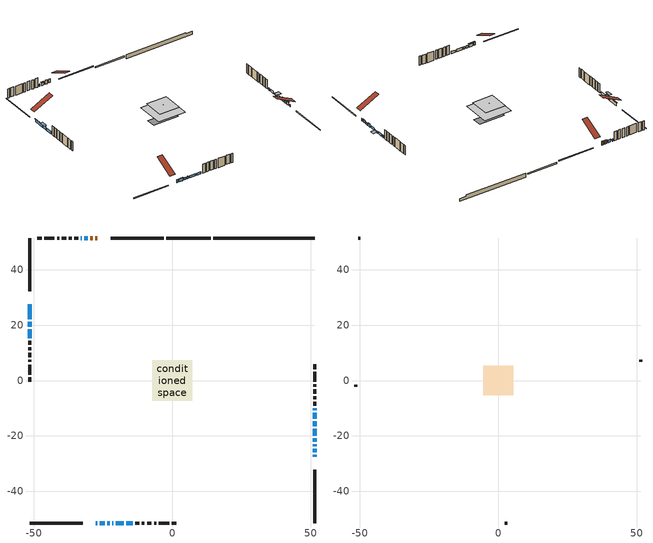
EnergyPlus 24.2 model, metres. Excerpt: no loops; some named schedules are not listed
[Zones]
conditioned space
 floor outside (Floor1 construction): -2.27,-2.27 -2.27,2.27 2.27,2.27 2.27,-2.27 z0.62
 floor adiabatic (Floor4 construction): -2.41,-2.41 -2.41,2.41 2.41,2.41 2.41,-2.41 z0.62
 floor adiabatic (AdiabaticFloorConstruction): -7.29,-7.29 -7.29,7.29 7.29,7.29 7.29,-7.29 z3.06
 floor foundation (Slab1 construction): -6.75,-2.39 -6.75,2.39 6.75,2.39 6.75,-2.39 z-1.61
 floor foundation (Slab2 construction): -2.41,-2.41 -2.41,2.41 2.41,2.41 2.41,-2.41 z-0.46
 wall outside (RimJoist1 construction): -3.14,51.45 -22.28,51.45 / -51.45,-51.45 -32.31,-51.45 / -51.45,51.45 -51.45,32.31 / 51.45,-51.45 51.45,-32.31 z0.62:0.92
 wall outside (AdiabaticWallConstruction 1): -26.99,51.45 -27.8,51.45 / -28.73,51.45 -29.66,51.45 z0.62:2.65
 wall outside (AdiabaticWallConstruction): 51.45,-27.6 51.45,-26.88 / 51.45,-20.01 51.45,-17.5 / -23.43,-51.45 -22.65,-51.45 / -21.72,-51.45 -21.31,-51.45 / 51.45,-13.87 51.45,-11.65 / 51.45,-10.72 51.45,-10 / -32.76,51.45 -32.97,51.45 / -20.38,-51.45 -17.46,-51.45 / -16.53,-51.45 -14.34,-51.45 / -51.45,18.55 -51.45,15.3 z0.62:1.84; 51.45,-25.95 51.45,-24.68 / 51.45,-22.11 51.45,-20.94 / -27.6,-51.45 -27.09,-51.45 / -26.16,-51.45 -24.35,-51.45 / -51.45,27.6 -51.45,22.18 z0.62:2.12; 51.45,-23.75 51.45,-23.04 z0.62:1.59; -30.59,51.45 -31.84,51.45 z0.62:1.99; 51.45,-16.58 51.45,-14.8 z0.62:1.15; -51.45,21.25 -51.45,19.48 z0.62:2.7
 wall outside (Wall1 construction): -33.9,51.45 -35.33,51.45 / -13.42,-51.45 -11.99,-51.45 / -51.45,14.37 -51.45,12.94 / 51.45,-9.07 51.45,-7.64 z0.62:5.5
 wall outside (Wall2 construction): -36.26,51.45 -37.3,51.45 / -11.06,-51.45 -10.02,-51.45 / -51.45,12.01 -51.45,10.97 / 51.45,-6.71 51.45,-5.68 z0.62:5.5
 wall outside (Wall3 construction): -38.23,51.45 -39.81,51.45 / -9.09,-51.45 -7.51,-51.45 / -51.45,10.05 -51.45,8.46 / 51.45,-4.75 51.45,-3.16 z0.62:5.5
 wall outside (Wall4 construction): -40.74,51.45 -41.59,51.45 / -6.58,-51.45 -5.73,-51.45 / -51.45,7.53 -51.45,6.68 / 51.45,-2.23 51.45,-1.38 z0.62:5.5
 wall outside (Wall5 construction): -42.52,51.45 -46.16,51.45 / -4.8,-51.45 -1.16,-51.45 / -51.45,5.75 -51.45,2.11 / 51.45,-0.45 51.45,3.18 z0.62:5.5
 wall outside (Wall6 construction): -47.09,51.45 -48.81,51.45 / -0.23,-51.45 1.49,-51.45 / -51.45,1.19 -51.45,-0.54 / 51.45,4.11 51.45,5.83 z0.62:5.5
 wall foundation (FoundationWall1 construction): 14.87,51.45,-1.61 14.87,51.45,0.62 47.79,51.45,0.62 47.79,51.45,-0.03 51.45,51.45,-0.03 51.45,51.45,-1.61
 wall foundation (FoundationWall2 construction): 13.95,51.45 -2.21,51.45 z-0.46:0.3
 window (WindowConstruction): 51.45,-27.6 51.45,-26.88 z0.62:1.84
 window (WindowConstruction 9): 51.45,-25.95 51.45,-24.68 z0.62:2.12
 window (WindowConstruction 10): 51.45,-23.75 51.45,-23.04 z0.62:1.59
 window (WindowConstruction 11): 51.45,-22.11 51.45,-20.94 z0.62:2.12
 window (WindowConstruction 12): -30.59,51.45 -31.83,51.45 z0.62:1.99
 window (WindowConstruction 13): -27.6,-51.45 -27.09,-51.45 z0.62:2.12
 window (WindowConstruction 14): -26.16,-51.45 -24.35,-51.45 z0.62:2.12
 window (WindowConstruction 15): -51.45,27.6 -51.45,22.18 z0.62:2.12
 window (WindowConstruction 1): 51.45,-20.01 51.45,-17.5 z0.62:1.84
 window (WindowConstruction 16): 51.45,-16.57 51.45,-14.8 z0.62:1.15
 window (WindowConstruction 17): -23.42,-51.45 -22.65,-51.45 z0.62:1.84
 window (WindowConstruction 18): -21.72,-51.45 -21.31,-51.45 z0.62:1.84
 window (WindowConstruction 2): 51.45,-13.87 51.45,-11.65 z0.62:1.84
 window (WindowConstruction 3): 51.45,-10.72 51.45,-10 z0.62:1.84
 window (WindowConstruction 4): -32.76,51.45 -32.97,51.45 z0.62:1.84
 window (WindowConstruction 5): -20.38,-51.45 -17.46,-51.45 z0.62:1.84
 window (WindowConstruction 6): -16.53,-51.45 -14.35,-51.45 z0.62:1.84
 window (WindowConstruction 7): -51.45,21.25 -51.45,19.48 z0.62:2.7
 window (WindowConstruction 8): -51.45,18.55 -51.45,15.3 z0.62:1.84
 door (Door): -26.99,51.45 -27.8,51.45 z0.62:2.65
 door (Door 1): -28.73,51.45 -29.66,51.45 z0.62:2.65
 ceiling adiabatic (AdiabaticFloorConstruction): 7.29,-7.29 7.29,7.29 -7.29,7.29 -7.29,-7.29 z3.06
attic - vented
 floor to conditioned space (Floor2 construction Reversed): -5.38,-5.38 -5.38,5.38 5.38,5.38 5.38,-5.38 z5.5
 floor to conditioned space (Floor3 construction Reversed): -0.46,-0.46 -0.46,0.46 0.46,0.46 0.46,-0.46 z5.5
 wall outside (Wall7 construction): -49.74,51.45 -50.52,51.45 / 2.42,-51.45 3.2,-51.45 / -51.45,-1.47 -51.45,-2.25 / 51.45,6.76 51.45,7.55 z0.62:5.5
 roof outside (Roof1 construction): -26.06,51.45,5.5 -26.06,41.23,10.61 -23.21,41.23,10.61 -23.21,51.45,5.5; -28.53,-51.45,5.5 -28.53,-41.23,10.61 -31.38,-41.23,10.61 -31.38,-51.45,5.5; -51.45,28.53,5.5 -41.23,28.53,10.61 -41.23,31.38,10.61 -51.45,31.38,5.5; 51.45,-28.53,5.5 41.23,-28.53,10.61 41.23,-31.38,10.61 51.45,-31.38,5.5
shading: 51.45,-24.53 51.45,-26.1 51.91,-26.1 51.91,-24.53 z2.27; 51.45,-22.89 51.45,-23.9 51.91,-23.9 51.91,-22.89 z1.74; 51.45,-20.79 51.45,-22.26 51.91,-22.26 51.91,-20.79 z2.27; -31.98,51.45 -30.44,51.45 -30.44,51.91 -31.98,51.91 z2.14; -26.94,-51.45 -27.75,-51.45 -27.75,-51.91 -26.94,-51.91 z2.27; -24.2,-51.45 -26.31,-51.45 -26.31,-51.91 -24.2,-51.91 z2.27; -51.45,22.03 -51.45,27.75 -51.91,27.75 -51.91,22.03 z2.27; 51.45,-14.65 51.45,-16.72 53.89,-16.72 53.89,-14.65 z1.3; -51.45,18.87 -51.45,21.86 -52.67,21.86 -52.67,18.87 z3.31
[Building]
Building 1: Terrain=Suburbs
[Site:Location]
Ottawa Intl AP_ON: Latitude {deg}=45.32; Longitude {deg}=-75.67; Time Zone {hr}=-5; Elevation {m}=115; Keep Site Location Information=Yes
[Site:GroundTemperature:Shallow]
1.18808, -1.19398, -1.38475, -0.254337, 4.28362, 8.80044, 12.7163, 15.1969, 15.4076, 13.3901, 9.57408, 5.19582
[Site:WaterMainsTemperature]
Calculation Method=Schedule; Temperature Schedule=mains temperature schedule
[Material] Roughness=Rough; Thermal Absorptance=0.9
Name | Thickness {m} | Conductivity {W/m-K} | Density {kg/m3} | Specific Heat {J/kg-K} | Solar Absorptance | Visible Absorptance
asphalt or fiberglass shingles | 0.00635 | 0.162714 | 1121.4 | 1465.45 | 0.4 | 0.4
ceiling loosefill ins | 0.338667 | 0.0480833 | 16.02 | 1046.75 | 0.7 | 0.7
ceiling loosefill ins 1 | 0.169333 | 0.0480833 | 16.02 | 1046.75 | 0.7 | 0.7
ceiling stud and cavity | 0.1397 | 0.101845 | 65.682 | 1177.47 | 0.7 | 0.7
ceiling stud and cavity 1 | 0.1397 | 0.132893 | 65.682 | 1177.47 | 0.7 | 0.7
concrete 4.0 in. | 0.1016 | 1.803125 | 2242.8 | 837.4 | 0.7 | 0.7
concrete 8.0 in. | 0.2032 | 1.803125 | 2242.8 | 837.4 | 0.7 | 0.7
door material | 0.04445 | 0.0451087 | 512.64 | 1214.23 | 0.7 | 0.7
exterior vertical ins | 0.00118321 | 0.029427 | 32.04 | 1214.23 | 0.7 | 0.7
exterior vertical ins 1 | 0.0790714 | 0.029427 | 32.04 | 1214.23 | 0.7 | 0.7
floor covering | 0.0127 | 0.0433444 | 54.468 | 1339.84 | 0.6 | 0.6
floor covering 1 | 0.0127 | 9.015625 | 54.468 | 1339.84 | 0.6 | 0.6
floor rigid ins | 0.103632 | 0.029427 | 32.04 | 1214.23 | 0.7 | 0.7
floor rigid ins 1; wall rigid ins 1 | 0.512978 | 0.029427 | 32.04 | 1214.23 | 0.7 | 0.7
floor stud and cavity | 0.1397 | 0.0758342 | 92.3553 | 1139.71 | 0.7 | 0.7
floor stud and cavity 1 | 0.0889 | 0.621767 | 50.32683 | 1063.81 | 0.7 | 0.7
floor stud and cavity 2 | 0.1397 | 1.75129 | 37.0049 | 1207.88 | 0.7 | 0.7
furniture material conditioned space 1 | 0.1524 | 0.115458 | 640.8 | 1214.23 | 0.6 | 0.6
gypsum board | 0.0127 | 0.160291 | 801 | 837.4 | 0.6 | 0.6
gypsum board 1 | 0.0127 | 0.160291 | 801 | 837.4 | 0.7 | 0.7
osb sheathing 0.5 in. | 0.0127 | 0.115458 | 512.64 | 1214.23 | 0.7 | 0.7
osb sheathing 0.75 in. | 0.01905 | 0.115458 | 512.64 | 1214.23 | 0.7 | 0.7
rim joist stud and cavity | 0.0508 | 0.177588 | 50.32683 | 1063.81 | 0.6 | 0.6
wall rigid ins | 0.051816 | 0.029427 | 32.04 | 1214.23 | 0.7 | 0.7
wall stud and cavity | 0.1397 | 0.17323 | 139.0536 | 1170.24 | 0.7 | 0.7
wall stud and cavity 1 | 0.1397 | 0.209893 | 139.0536 | 1170.24 | 0.7 | 0.7
wall stud and cavity 2 | 0.1397 | 0.144253 | 139.0536 | 1170.24 | 0.7 | 0.7
wall stud and cavity 3 | 0.1397 | 0.164946 | 139.0536 | 1170.24 | 0.7 | 0.7
wall stud and cavity 4 | 0.1397 | 0.129006 | 139.0536 | 1170.24 | 0.7 | 0.7
wall stud and cavity 5 | 0.1397 | 0.0754166 | 139.0536 | 1170.24 | 0.7 | 0.7
wall stud and cavity 6 | 0.0889 | 6.9971 | 50.32683 | 1063.81 | 0.6 | 0.6
wall stud and cavity 7 | 0.0889 | 0.380278 | 52.3479 | 1209.89 | 0.7 | 0.7
wall stud and cavity 8 | 0.0889 | 0.391764 | 83.0341 | 1211.67 | 0.7 | 0.7
wood siding | 0.0254 | 0.102417 | 544.68 | 1172.36 | 0.4 | 0.4
wood siding 1 | 0.00254 | 0.102417 | 544.68 | 1172.36 | 0.4 | 0.4
wood siding 2; wood siding 3; wood siding 4 | 0.0254 | 0.102417 | 544.68 | 1172.36 | 0.7 | 0.7
[WindowMaterial:SimpleGlazingSystem]
Name | U-Factor {W/m2-K} | Solar Heat Gain Coefficient
WindowMaterial | 2.49718 | 0.6
WindowMaterial 1 | 2.49037 | 0.55
WindowMaterial 10 | 2.53068 | 0.58
WindowMaterial 11 | 2.42564 | 0.63
WindowMaterial 12 | 2.56418 | 0.57
WindowMaterial 13 | 2.972433 | 0.62
WindowMaterial 14 | 2.98776 | 0.6
WindowMaterial 2 | 2.38703 | 0.64
WindowMaterial 3 | 2.532388 | 0.58
WindowMaterial 4 | 2.67604 | 0.51
WindowMaterial 5 | 2.36659 | 0.65
WindowMaterial 6 | 2.38817 | 0.64
WindowMaterial 7 | 2.36375 | 0.65
WindowMaterial 8 | 2.36545 | 0.65
WindowMaterial 9 | 2.41656 | 0.63
[Construction]
AdiabaticFloorConstruction: floor stud and cavity 2, floor rigid ins 1, osb sheathing 0.75 in., floor covering
AdiabaticWallConstruction: wood siding 3, wall rigid ins 1, wall stud and cavity 7, gypsum board
AdiabaticWallConstruction 1: wood siding 4, wall rigid ins 1, wall stud and cavity 7, gypsum board
Door; Door 1: door material
Floor1 construction: floor stud and cavity, floor rigid ins, osb sheathing 0.75 in., floor covering
Floor2 construction Reversed: gypsum board, ceiling stud and cavity, ceiling loosefill ins
Floor3 construction Reversed: gypsum board, ceiling stud and cavity 1, ceiling loosefill ins 1
Floor4 construction: floor stud and cavity 1, floor covering 1
FoundationWall1 construction: concrete 8.0 in.
FoundationWall2 construction: concrete 8.0 in., gypsum board 1
furniture construction conditioned space 1: furniture material conditioned space 1
PartitionWallConstruction: gypsum board, wall stud and cavity 8, gypsum board
RimJoist1 construction: wood siding 2, rim joist stud and cavity
Roof1 construction: asphalt or fiberglass shingles
Slab1 construction; Slab2 construction: concrete 4.0 in.
Wall1 construction: wood siding, wall rigid ins, osb sheathing 0.5 in., wall stud and cavity, gypsum board
Wall2 construction: wood siding, wall rigid ins, osb sheathing 0.5 in., wall stud and cavity 1, gypsum board
Wall3 construction: wood siding, wall rigid ins, osb sheathing 0.5 in., wall stud and cavity 2, gypsum board
Wall4 construction: wood siding, wall rigid ins, osb sheathing 0.5 in., wall stud and cavity 3, gypsum board
Wall5 construction: wood siding, wall rigid ins, osb sheathing 0.5 in., wall stud and cavity 4, gypsum board
Wall6 construction: wood siding, wall rigid ins, osb sheathing 0.5 in., wall stud and cavity 5, gypsum board
Wall7 construction: wood siding 1, wall stud and cavity 6
WindowConstruction: WindowMaterial
WindowConstruction 1: WindowMaterial 1
WindowConstruction 10: WindowMaterial 10
WindowConstruction 11; WindowConstruction 3: WindowMaterial 3
WindowConstruction 12: WindowMaterial 11
WindowConstruction 13: WindowMaterial 12
WindowConstruction 14; WindowConstruction 15; WindowConstruction 2: WindowMaterial 2
WindowConstruction 16; WindowConstruction 17: WindowMaterial 13
WindowConstruction 18: WindowMaterial 14
WindowConstruction 4: WindowMaterial 4
WindowConstruction 5: WindowMaterial 5
WindowConstruction 6: WindowMaterial 6
WindowConstruction 7: WindowMaterial 7
WindowConstruction 8: WindowMaterial 8
WindowConstruction 9: WindowMaterial 9
[Zone] Multiplier=1; Part of Total Floor Area=Yes
Name | Volume {m3}
attic - vented | 94.0625
conditioned space | 691.3
[Space]
Name | Zone | Volume {m3}
attic - vented 1 | attic - vented | 94.0625
conditioned space 1 | conditioned space | 691.3
[ZoneInfiltration:EffectiveLeakageArea]
infil attic - vented 1: Zone or Space=attic - vented 1; Schedule=Always On Discrete; Effective Air Leakage Area {cm2}=4917.05; Stack Coefficient=0.000694469; Wind Coefficient=1.78052e-05
[ZoneMixing]
whole house fan mix: Zone or Space=attic - vented; Schedule=Always On Continuous; Design Flow Rate Calculation Method=Flow/Zone; Design Flow Rate {m3/s}=0; Source Zone or Space=conditioned space
[SurfaceProperty:ExposedFoundationPerimeter] Exposed Perimeter Calculation Method=TotalExposedPerimeter
Name | Total Exposed Perimeter {m}
Slab1 | 36.576
Slab2 | 16.154
[InternalMass] Zone or ZoneList=conditioned space; Space or SpaceList=conditioned space 1
Name | Construction | Surface Area {m2}
furniture mass conditioned space 1 | furniture construction conditioned space 1 | 137.624
partition wall mass | PartitionWallConstruction | 320.83
[Lights]
interior lighting: Zone or ZoneList or Space or SpaceList=conditioned space 1; Schedule=interior lighting schedule; Design Level Calculation Method=LightingLevel; Lighting Level {W}=343.2; Return Air Fraction=0; Fraction Radiant=0.6; Fraction Visible=0.2; Fraction Replaceable=1
[People]
occupants: Zone or ZoneList or Space or SpaceList=conditioned space 1; Number of People Schedule=occupants schedule; Number of People Calculation Method=People; Number of People=3; Fraction Radiant=0.314171; Sensible Heat Fraction=0.56303; Activity Level Schedule=occupants activity schedule; Carbon Dioxide Generation Rate {m3/s-W}=0; Enable ASHRAE 55 Comfort Warnings=No; Mean Radiant Temperature Calculation Type=EnclosureAveraged
[ElectricEquipment] Zone or ZoneList or Space or SpaceList=conditioned space 1; Design Level Calculation Method=EquipmentLevel
Name | Schedule | Design Level {W} | Fraction Latent | Fraction Radiant | Fraction Lost
clothes dryer | clothes dryer schedule | 140.772 | 0.015 | 0.081 | 0.85
clothes washer | clothes washer schedule | 32.1985 | 0.03 | 0.162 | 0.7
cooking range | cooking range schedule | 215.147 | 0.08 | 0.432 | 0.2
dishwasher | dishwasher schedule | 66.8632 | 0.3 | 0.18 | 0.4
fridge | fridge schedule | 72.9452 | 0 | 0.6 | 0
mech vent bath fan 0 | mech vent bath fan 0 schedule | 50.2 | 0 | 0 | 1
mech vent bath fan 1 | mech vent bath fan 1 schedule | 50.2 | 0 | 0 | 1
mech vent house fan | mech vent house fan schedule | 0 | 0 | 0 | 1
mech vent house fan cfis | mech vent house fan cfis schedule | 0 | 0 | 0 | 0
misc plug loads | misc plug loads schedule | 494.7 | 0.045 | 0.513 | 0.1
whole house fan | Always On Discrete | 0 | 0 | 0 | 1
[OtherEquipment] Zone or ZoneList or Space or SpaceList=conditioned space 1; Design Level Calculation Method=EquipmentLevel
Name | Fuel Type | Schedule | Design Level {W} | Fraction Latent | Fraction Radiant | Fraction Lost
clothes dryer 1 | Electricity | clothes dryer schedule | 0 | 0.015 | 0.081 | 0.85
cooking range 1 | Electricity | cooking range schedule | 0 | 0.08 | 0.432 | 0.2
general water use latent | None | general water use schedule | 62.594 | 1 | 0 | 0
general water use sensible | None | general water use schedule | -61.6891 | 0 | 0.6 | 0
mech vent house fan latent load | None | Always On Discrete | 0 | 1 | 0 | 0
mech vent house fan sensible load | None | Always On Discrete | 0 | 0 | 0 | 0
water heater energy adjustment1 | Electricity | Always On Discrete | 0.01 | 0 | 0 | 1
[ZoneInfiltration:DesignFlowRate] Zone or ZoneList or Space or SpaceList=conditioned space 1; Schedule=Always On Discrete; Design Flow Rate Calculation Method=Flow/Zone; Design Flow Rate {m3/s}=0
infil flow; natural vent flow; whole house fan flow
[Foundation:Kiva] Initial Indoor Air Temperature {C}=18; Wall Depth Below Slab {m}=0.2032; Custom Block Z Position 1 {m}=0
Name | Wall Height Above Grade {m} | Custom Block Material Name 1 | Custom Block Depth 1 {m} | Custom Block X Position 1 {m}
Foundation Kiva 1 | 0.619994 | exterior vertical ins | 2.23001 | 0.2032
Foundation Kiva 2 | 0.299984 | exterior vertical ins 1 | 0.759988 | 0.2159
[Foundation:Kiva:Settings]
Soil Conductivity {W/m-K}=0.849921; Soil Density {kg/m3}=1842.3; Soil Specific Heat {J/kg-K}=418.7; Ground Solar Absorptivity=0.9; Ground Thermal Absorptivity=0.9; Ground Surface Roughness {m}=0.03; Far-Field Width {m}=40; Deep-Ground Boundary Condition=ZeroFlux; Deep-Ground Depth {m}=40; Minimum Cell Dimension {m}=0.2; Maximum Cell Growth Coefficient=3; Simulation Timestep=Timestep
[Exterior:Lights]
exterior lighting: Schedule=exterior lighting schedule; Design Level {W}=75.6
[Schedule:Constant]
Name | Hourly Value
Always On Continuous; mech vent house fan schedule; mech vent house fan cfis schedule; Always On Discrete | 1
occupants activity schedule | 117.228
fridge schedule | 0
[Schedule:Week:Daily]
interior lighting schedule Week Rule - Jan1-Jan27: interior lighting schedule day, interior lighting schedule day, interior lighting schedule day, interior lighting schedule day, interior lighting schedule day, interior lighting schedule day, interior lighting schedule day, interior lighting schedule default day, interior lighting schedule default day, interior lighting schedule default day, interior lighting schedule default day, interior lighting schedule default day
interior lighting schedule Week Rule - Jan28-Feb3: interior lighting schedule day, interior lighting schedule day, interior lighting schedule day, interior lighting schedule day, interior lighting schedule day 1, interior lighting schedule day 1, interior lighting schedule day 1, interior lighting schedule default day, interior lighting schedule default day, interior lighting schedule default day, interior lighting schedule default day, interior lighting schedule default day
interior lighting schedule Week Rule - Feb4-Feb24: interior lighting schedule day 1, interior lighting schedule day 1, interior lighting schedule day 1, interior lighting schedule day 1, interior lighting schedule day 1, interior lighting schedule day 1, interior lighting schedule day 1, interior lighting schedule default day, interior lighting schedule default day, interior lighting schedule default day, interior lighting schedule default day, interior lighting schedule default day
interior lighting schedule Week Rule - Feb25-Mar3: interior lighting schedule day 1, interior lighting schedule day 1, interior lighting schedule day 1, interior lighting schedule day 1, interior lighting schedule day 2, interior lighting schedule day 2, interior lighting schedule day 2, interior lighting schedule default day, interior lighting schedule default day, interior lighting schedule default day, interior lighting schedule default day, interior lighting schedule default day
interior lighting schedule Week Rule - Mar4-Mar31: interior lighting schedule day 2, interior lighting schedule day 2, interior lighting schedule day 2, interior lighting schedule day 2, interior lighting schedule day 2, interior lighting schedule day 2, interior lighting schedule day 2, interior lighting schedule default day, interior lighting schedule default day, interior lighting schedule default day, interior lighting schedule default day, interior lighting schedule default day
interior lighting schedule Week Rule - Apr1-Apr28: interior lighting schedule day 3, interior lighting schedule day 3, interior lighting schedule day 3, interior lighting schedule day 3, interior lighting schedule day 3, interior lighting schedule day 3, interior lighting schedule day 3, interior lighting schedule default day, interior lighting schedule default day, interior lighting schedule default day, interior lighting schedule default day, interior lighting schedule default day
interior lighting schedule Week Rule - Apr29-May5: interior lighting schedule day 3, interior lighting schedule day 3, interior lighting schedule day 4, interior lighting schedule day 4, interior lighting schedule day 4, interior lighting schedule day 4, interior lighting schedule day 4, interior lighting schedule default day, interior lighting schedule default day, interior lighting schedule default day, interior lighting schedule default day, interior lighting schedule default day
interior lighting schedule Week Rule - May6-May26: interior lighting schedule day 4, interior lighting schedule day 4, interior lighting schedule day 4, interior lighting schedule day 4, interior lighting schedule day 4, interior lighting schedule day 4, interior lighting schedule day 4, interior lighting schedule default day, interior lighting schedule default day, interior lighting schedule default day, interior lighting schedule default day, interior lighting schedule default day
interior lighting schedule Week Rule - May27-Jun2: interior lighting schedule day 4, interior lighting schedule day 4, interior lighting schedule day 4, interior lighting schedule day 4, interior lighting schedule day 4, interior lighting schedule day 5, interior lighting schedule day 5, interior lighting schedule default day, interior lighting schedule default day, interior lighting schedule default day, interior lighting schedule default day, interior lighting schedule default day
interior lighting schedule Week Rule - Jun3-Jun30: interior lighting schedule day 5, interior lighting schedule day 5, interior lighting schedule day 5, interior lighting schedule day 5, interior lighting schedule day 5, interior lighting schedule day 5, interior lighting schedule day 5, interior lighting schedule default day, interior lighting schedule default day, interior lighting schedule default day, interior lighting schedule default day, interior lighting schedule default day
interior lighting schedule Week Rule - Jul1-Jul28: interior lighting schedule day 6, interior lighting schedule day 6, interior lighting schedule day 6, interior lighting schedule day 6, interior lighting schedule day 6, interior lighting schedule day 6, interior lighting schedule day 6, interior lighting schedule default day, interior lighting schedule default day, interior lighting schedule default day, interior lighting schedule default day, interior lighting schedule default day
interior lighting schedule Week Rule - Jul29-Aug4: interior lighting schedule day 6, interior lighting schedule day 6, interior lighting schedule day 6, interior lighting schedule day 7, interior lighting schedule day 7, interior lighting schedule day 7, interior lighting schedule day 7, interior lighting schedule default day, interior lighting schedule default day, interior lighting schedule default day, interior lighting schedule default day, interior lighting schedule default day
interior lighting schedule Week Rule - Aug5-Aug25: interior lighting schedule day 7, interior lighting schedule day 7, interior lighting schedule day 7, interior lighting schedule day 7, interior lighting schedule day 7, interior lighting schedule day 7, interior lighting schedule day 7, interior lighting schedule default day, interior lighting schedule default day, interior lighting schedule default day, interior lighting schedule default day, interior lighting schedule default day
interior lighting schedule Week Rule - Aug26-Sep1: interior lighting schedule day 7, interior lighting schedule day 7, interior lighting schedule day 7, interior lighting schedule day 7, interior lighting schedule day 7, interior lighting schedule day 7, interior lighting schedule day 8, interior lighting schedule default day, interior lighting schedule default day, interior lighting schedule default day, interior lighting schedule default day, interior lighting schedule default day
interior lighting schedule Week Rule - Sep2-Sep29: interior lighting schedule day 8, interior lighting schedule day 8, interior lighting schedule day 8, interior lighting schedule day 8, interior lighting schedule day 8, interior lighting schedule day 8, interior lighting schedule day 8, interior lighting schedule default day, interior lighting schedule default day, interior lighting schedule default day, interior lighting schedule default day, interior lighting schedule default day
interior lighting schedule Week Rule - Sep30-Oct6: interior lighting schedule day 8, interior lighting schedule day 9, interior lighting schedule day 9, interior lighting schedule day 9, interior lighting schedule day 9, interior lighting schedule day 9, interior lighting schedule day 9, interior lighting schedule default day, interior lighting schedule default day, interior lighting schedule default day, interior lighting schedule default day, interior lighting schedule default day
interior lighting schedule Week Rule - Oct7-Oct27: interior lighting schedule day 9, interior lighting schedule day 9, interior lighting schedule day 9, interior lighting schedule day 9, interior lighting schedule day 9, interior lighting schedule day 9, interior lighting schedule day 9, interior lighting schedule default day, interior lighting schedule default day, interior lighting schedule default day, interior lighting schedule default day, interior lighting schedule default day
interior lighting schedule Week Rule - Oct28-Nov3: interior lighting schedule day 9, interior lighting schedule day 9, interior lighting schedule day 9, interior lighting schedule day 9, interior lighting schedule day 10, interior lighting schedule day 10, interior lighting schedule day 10, interior lighting schedule default day, interior lighting schedule default day, interior lighting schedule default day, interior lighting schedule default day, interior lighting schedule default day
interior lighting schedule Week Rule - Nov4-Nov24: interior lighting schedule day 10, interior lighting schedule day 10, interior lighting schedule day 10, interior lighting schedule day 10, interior lighting schedule day 10, interior lighting schedule day 10, interior lighting schedule day 10, interior lighting schedule default day, interior lighting schedule default day, interior lighting schedule default day, interior lighting schedule default day, interior lighting schedule default day
interior lighting schedule Week Rule - Nov25-Dec1: interior lighting schedule day 10, interior lighting schedule day 10, interior lighting schedule day 10, interior lighting schedule day 10, interior lighting schedule day 10, interior lighting schedule day 10, interior lighting schedule day 11, interior lighting schedule default day, interior lighting schedule default day, interior lighting schedule default day, interior lighting schedule default day, interior lighting schedule default day
interior lighting schedule Week Rule - Dec2-Dec31: interior lighting schedule day 11, interior lighting schedule day 11, interior lighting schedule day 11, interior lighting schedule day 11, interior lighting schedule day 11, interior lighting schedule day 11, interior lighting schedule day 11, interior lighting schedule default day, interior lighting schedule default day, interior lighting schedule default day, interior lighting schedule default day, interior lighting schedule default day
occupants schedule Week Rule - Jan1-Dec31: occupants schedule day, occupants schedule day, occupants schedule day, occupants schedule day, occupants schedule day, occupants schedule day, occupants schedule day, occupants schedule default day, occupants schedule default day, occupants schedule default day, occupants schedule default day, occupants schedule default day
clothes dryer schedule Week Rule - Jan1-Dec31: clothes dryer schedule day, clothes dryer schedule day, clothes dryer schedule day, clothes dryer schedule day, clothes dryer schedule day, clothes dryer schedule day, clothes dryer schedule day, clothes dryer schedule default day, clothes dryer schedule default day, clothes dryer schedule default day, clothes dryer schedule default day, clothes dryer schedule default day
clothes washer schedule Week Rule - Jan1-Dec31: clothes washer schedule day, clothes washer schedule day, clothes washer schedule day, clothes washer schedule day, clothes washer schedule day, clothes washer schedule day, clothes washer schedule day, clothes washer schedule default day, clothes washer schedule default day, clothes washer schedule default day, clothes washer schedule default day, clothes washer schedule default day
cooking range schedule Week Rule - Jan1-Dec31: cooking range schedule day, cooking range schedule day, cooking range schedule day, cooking range schedule day, cooking range schedule day, cooking range schedule day, cooking range schedule day, cooking range schedule default day, cooking range schedule default day, cooking range schedule default day, cooking range schedule default day, cooking range schedule default day
dishwasher schedule Week Rule - Jan1-Dec31: dishwasher schedule day, dishwasher schedule day, dishwasher schedule day, dishwasher schedule day, dishwasher schedule day, dishwasher schedule day, dishwasher schedule day, dishwasher schedule default day, dishwasher schedule default day, dishwasher schedule default day, dishwasher schedule default day, dishwasher schedule default day
mech vent bath fan 0 schedule Week Rule - Jan1-Dec31: mech vent bath fan 0 schedule day, mech vent bath fan 0 schedule day, mech vent bath fan 0 schedule day, mech vent bath fan 0 schedule day, mech vent bath fan 0 schedule day, mech vent bath fan 0 schedule day, mech vent bath fan 0 schedule day, mech vent bath fan 0 schedule default day, mech vent bath fan 0 schedule default day, mech vent bath fan 0 schedule default day, mech vent bath fan 0 schedule default day, mech vent bath fan 0 schedule default day
mech vent bath fan 1 schedule Week Rule - Jan1-Dec31: mech vent bath fan 1 schedule day, mech vent bath fan 1 schedule day, mech vent bath fan 1 schedule day, mech vent bath fan 1 schedule day, mech vent bath fan 1 schedule day, mech vent bath fan 1 schedule day, mech vent bath fan 1 schedule day, mech vent bath fan 1 schedule default day, mech vent bath fan 1 schedule default day, mech vent bath fan 1 schedule default day, mech vent bath fan 1 schedule default day, mech vent bath fan 1 schedule default day
misc plug loads schedule Week Rule - Jan1-Dec31: misc plug loads schedule day, misc plug loads schedule day, misc plug loads schedule day, misc plug loads schedule day, misc plug loads schedule day, misc plug loads schedule day, misc plug loads schedule day, misc plug loads schedule default day, misc plug loads schedule default day, misc plug loads schedule default day, misc plug loads schedule default day, misc plug loads schedule default day
general water use schedule Week Rule - Jan1-Dec31: general water use schedule day, general water use schedule day, general water use schedule day, general water use schedule day, general water use schedule day, general water use schedule day, general water use schedule day, general water use schedule default day, general water use schedule default day, general water use schedule default day, general water use schedule default day, general water use schedule default day
exterior lighting schedule Week Rule - Jan1-Jan27: exterior lighting schedule day, exterior lighting schedule day, exterior lighting schedule day, exterior lighting schedule day, exterior lighting schedule day, exterior lighting schedule day, exterior lighting schedule day, exterior lighting schedule default day, exterior lighting schedule default day, exterior lighting schedule default day, exterior lighting schedule default day, exterior lighting schedule default day
exterior lighting schedule Week Rule - Jan28-Feb3: exterior lighting schedule day, exterior lighting schedule day, exterior lighting schedule day, exterior lighting schedule day, exterior lighting schedule day 1, exterior lighting schedule day 1, exterior lighting schedule day 1, exterior lighting schedule default day, exterior lighting schedule default day, exterior lighting schedule default day, exterior lighting schedule default day, exterior lighting schedule default day
exterior lighting schedule Week Rule - Feb4-Feb24: exterior lighting schedule day 1, exterior lighting schedule day 1, exterior lighting schedule day 1, exterior lighting schedule day 1, exterior lighting schedule day 1, exterior lighting schedule day 1, exterior lighting schedule day 1, exterior lighting schedule default day, exterior lighting schedule default day, exterior lighting schedule default day, exterior lighting schedule default day, exterior lighting schedule default day
exterior lighting schedule Week Rule - Feb25-Mar3: exterior lighting schedule day 1, exterior lighting schedule day 1, exterior lighting schedule day 1, exterior lighting schedule day 1, exterior lighting schedule day 2, exterior lighting schedule day 2, exterior lighting schedule day 2, exterior lighting schedule default day, exterior lighting schedule default day, exterior lighting schedule default day, exterior lighting schedule default day, exterior lighting schedule default day
exterior lighting schedule Week Rule - Mar4-Mar31: exterior lighting schedule day 2, exterior lighting schedule day 2, exterior lighting schedule day 2, exterior lighting schedule day 2, exterior lighting schedule day 2, exterior lighting schedule day 2, exterior lighting schedule day 2, exterior lighting schedule default day, exterior lighting schedule default day, exterior lighting schedule default day, exterior lighting schedule default day, exterior lighting schedule default day
exterior lighting schedule Week Rule - Apr1-Apr28: exterior lighting schedule day 3, exterior lighting schedule day 3, exterior lighting schedule day 3, exterior lighting schedule day 3, exterior lighting schedule day 3, exterior lighting schedule day 3, exterior lighting schedule day 3, exterior lighting schedule default day, exterior lighting schedule default day, exterior lighting schedule default day, exterior lighting schedule default day, exterior lighting schedule default day
exterior lighting schedule Week Rule - Apr29-May5: exterior lighting schedule day 3, exterior lighting schedule day 3, exterior lighting schedule day 4, exterior lighting schedule day 4, exterior lighting schedule day 4, exterior lighting schedule day 4, exterior lighting schedule day 4, exterior lighting schedule default day, exterior lighting schedule default day, exterior lighting schedule default day, exterior lighting schedule default day, exterior lighting schedule default day
[Schedule:Year]
interior lighting schedule: interior lighting schedule Week Rule - Jan1-Jan27, 1, 1, 1, 27, interior lighting schedule Week Rule - Jan28-Feb3, 1, 28, 2, 3, interior lighting schedule Week Rule - Feb4-Feb24, 2, 4, 2, 24, interior lighting schedule Week Rule - Feb25-Mar3, 2, 25, 3, 3, interior lighting schedule Week Rule - Mar4-Mar31, 3, 4, 3, 31, interior lighting schedule Week Rule - Apr1-Apr28, 4, 1, 4, 28, interior lighting schedule Week Rule - Apr29-May5, 4, 29, 5, 5, interior lighting schedule Week Rule - May6-May26, 5, 6, 5, 26, interior lighting schedule Week Rule - May27-Jun2, 5, 27, 6, 2, interior lighting schedule Week Rule - Jun3-Jun30, 6, 3, 6, 30, interior lighting schedule Week Rule - Jul1-Jul28, 7, 1, 7, 28, interior lighting schedule Week Rule - Jul29-Aug4, 7, 29, 8, 4, interior lighting schedule Week Rule - Aug5-Aug25, 8, 5, 8, 25, interior lighting schedule Week Rule - Aug26-Sep1, 8, 26, 9, 1, interior lighting schedule Week Rule - Sep2-Sep29, 9, 2, 9, 29, interior lighting schedule Week Rule - Sep30-Oct6, 9, 30, 10, 6, interior lighting schedule Week Rule - Oct7-Oct27, 10, 7, 10, 27, interior lighting schedule Week Rule - Oct28-Nov3, 10, 28, 11, 3, interior lighting schedule Week Rule - Nov4-Nov24, 11, 4, 11, 24, interior lighting schedule Week Rule - Nov25-Dec1, 11, 25, 12, 1, interior lighting schedule Week Rule - Dec2-Dec31, 12, 2, 12, 31
occupants schedule: occupants schedule Week Rule - Jan1-Dec31, 1, 1, 12, 31
clothes dryer schedule: clothes dryer schedule Week Rule - Jan1-Dec31, 1, 1, 12, 31
clothes washer schedule: clothes washer schedule Week Rule - Jan1-Dec31, 1, 1, 12, 31
cooking range schedule: cooking range schedule Week Rule - Jan1-Dec31, 1, 1, 12, 31
dishwasher schedule: dishwasher schedule Week Rule - Jan1-Dec31, 1, 1, 12, 31
mech vent bath fan 0 schedule: mech vent bath fan 0 schedule Week Rule - Jan1-Dec31, 1, 1, 12, 31
mech vent bath fan 1 schedule: mech vent bath fan 1 schedule Week Rule - Jan1-Dec31, 1, 1, 12, 31
misc plug loads schedule: misc plug loads schedule Week Rule - Jan1-Dec31, 1, 1, 12, 31
general water use schedule: general water use schedule Week Rule - Jan1-Dec31, 1, 1, 12, 31
exterior lighting schedule: exterior lighting schedule Week Rule - Jan1-Jan27, 1, 1, 1, 27, exterior lighting schedule Week Rule - Jan28-Feb3, 1, 28, 2, 3, exterior lighting schedule Week Rule - Feb4-Feb24, 2, 4, 2, 24, exterior lighting schedule Week Rule - Feb25-Mar3, 2, 25, 3, 3, exterior lighting schedule Week Rule - Mar4-Mar31, 3, 4, 3, 31, exterior lighting schedule Week Rule - Apr1-Apr28, 4, 1, 4, 28, exterior lighting schedule Week Rule - Apr29-May5, 4, 29, 5, 5, exterior lighting schedule Week Rule - May6-May26, 5, 6, 5, 26, exterior lighting schedule Week Rule - May27-Jun2, 5, 27, 6, 2, exterior lighting schedule Week Rule - Jun3-Jun30, 6, 3, 6, 30, exterior lighting schedule Week Rule - Jul1-Jul28, 7, 1, 7, 28, exterior lighting schedule Week Rule - Jul29-Aug4, 7, 29, 8, 4, exterior lighting schedule Week Rule - Aug5-Aug25, 8, 5, 8, 25, exterior lighting schedule Week Rule - Aug26-Sep1, 8, 26, 9, 1, exterior lighting schedule Week Rule - Sep2-Sep29, 9, 2, 9, 29, exterior lighting schedule Week Rule - Sep30-Oct6, 9, 30, 10, 6, exterior lighting schedule Week Rule - Oct7-Oct27, 10, 7, 10, 27, exterior lighting schedule Week Rule - Oct28-Nov3, 10, 28, 11, 3, exterior lighting schedule Week Rule - Nov4-Nov24, 11, 4, 11, 24, exterior lighting schedule Week Rule - Nov25-Dec1, 11, 25, 12, 1, exterior lighting schedule Week Rule - Dec2-Dec31, 12, 2, 12, 31
[Schedule:Compact]
mains temperature schedule: Through: 01/01, For: AllDays, Until: 24:00, 5.98056, Through: 01/02, For: AllDays, Until: 24:00, 5.90111, Through: 01/03, For: AllDays, Until: 24:00, 5.82222, Through: 01/04, For: AllDays, Until: 24:00, 5.74556, Through: 01/05, For: AllDays, Until: 24:00, 5.66944, Through: 01/06, For: AllDays, Until: 24:00, 5.595, Through: 01/07, For: AllDays, Until: 24:00, 5.52222, Through: 01/08, For: AllDays, Until: 24:00, 5.45, Through: 01/09, For: AllDays, Until: 24:00, 5.38, Through: 01/10, For: AllDays, Until: 24:00, 5.31111, Through: 01/11, For: AllDays, Until: 24:00, 5.24333, Through: 01/12, For: AllDays, Until: 24:00, 5.17778, Through: 01/13, For: AllDays, Until: 24:00, 5.11333, Through: 01/14, For: AllDays, Until: 24:00, 5.05, Through: 01/15, For: AllDays, Until: 24:00, 4.98833, Through: 01/16, For: AllDays, Until: 24:00, 4.92889, Through: 01/17, For: AllDays, Until: 24:00, 4.87, Through: 01/18, For: AllDays, Until: 24:00, 4.81333, Through: 01/19, For: AllDays, Until: 24:00, 4.75833, Through: 01/20, For: AllDays, Until: 24:00, 4.70444, Through: 01/21, For: AllDays, Until: 24:00, 4.65278, Through: 01/22, For: AllDays, Until: 24:00, 4.60222, Through: 01/23, For: AllDays, Until: 24:00, 4.55333, Through: 01/24, For: AllDays, Until: 24:00, 4.50667, Through: 01/25, For: AllDays, Until: 24:00, 4.46111, Through: 01/26, For: AllDays, Until: 24:00, 4.41722, Through: 01/27, For: AllDays, Until: 24:00, 4.37556, Through: 01/28, For: AllDays, Until: 24:00, 4.335, Through: 01/29, For: AllDays, Until: 24:00, 4.29667, Through: 01/30, For: AllDays, Until: 24:00, 4.26, Through: 01/31, For: AllDays, Until: 24:00, 4.225, Through: 02/01, For: AllDays, Until: 24:00, 4.19167, Through: 02/02, For: AllDays, Until: 24:00, 4.16, Through: 02/03, For: AllDays, Until: 24:00, 4.13056, Through: 02/04, For: AllDays, Until: 24:00, 4.10278, Through: 02/05, For: AllDays, Until: 24:00, 4.07667, Through: 02/06, For: AllDays, Until: 24:00, 4.05222, Through: 02/07, For: AllDays, Until: 24:00, 4.03, Through: 02/08, For: AllDays, Until: 24:00, 4.00889, Through: 02/09, For: AllDays, Until: 24:00, 3.99056, Through: 02/10, For: AllDays, Until: 24:00, 3.97333, Through: 02/11, For: AllDays, Until: 24:00, 3.95833, Through: 02/12, For: AllDays, Until: 24:00, 3.945, Through: 02/13, For: AllDays, Until: 24:00, 3.93333, Through: 02/14, For: AllDays, Until: 24:00, 3.92389, Through: 02/15, For: AllDays, Until: 24:00, 3.91611, Through: 02/16, For: AllDays, Until: 24:00, 3.91, Through: 02/17, For: AllDays, Until: 24:00, 3.90611, Through: 02/18, For: AllDays, Until: 24:00, 3.90389, Through: 02/19, For: AllDays, Until: 24:00, 3.90389, Through: 02/20, For: AllDays, Until: 24:00, 3.905, Through: 02/21, For: AllDays, Until: 24:00, 3.90889, Through: 02/22, For: AllDays, Until: 24:00, 3.91389, Through: 02/23, For: AllDays, Until: 24:00, 3.92111, Through: 02/24, For: AllDays, Until: 24:00, 3.93, Through: 02/25, For: AllDays, Until: 24:00, 3.94056, Through: 02/26, For: AllDays, Until: 24:00, 3.95333, Through: 02/27, For: AllDays, Until: 24:00, 3.96778, Through: 02/28, For: AllDays, Until: 24:00, 3.98444, Through: 03/01, For: AllDays, Until: 24:00, 4.00278, Through: 03/02, For: AllDays, Until: 24:00, 4.02278, Through: 03/03, For: AllDays, Until: 24:00, 4.04444, Through: 03/04, For: AllDays, Until: 24:00, 4.06833, Through: 03/05, For: AllDays, Until: 24:00, 4.09389, Through: 03/06, For: AllDays, Until: 24:00, 4.12111, Through: 03/07, For: AllDays, Until: 24:00, 4.15, Through: 03/08, For: AllDays, Until: 24:00, 4.18111, Through: 03/09, For: AllDays, Until: 24:00, 4.21333, Through: 03/10, For: AllDays, Until: 24:00, 4.24778, Through: 03/11, For: AllDays, Until: 24:00, 4.28389, Through: 03/12, For: AllDays, Until: 24:00, 4.32222, Through: 03/13, For: AllDays, Until: 24:00, 4.36167, Through: 03/14, For: AllDays, Until: 24:00, 4.40333, Through: 03/15, For: AllDays, Until: 24:00, 4.44611, Through: 03/16, For: AllDays, Until: 24:00, 4.49111, Through: 03/17, For: AllDays, Until: 24:00, 4.53722, Through: 03/18, For: AllDays, Until: 24:00, 4.58556, Through: 03/19, For: AllDays, Until: 24:00, 4.63556, Through: 03/20, For: AllDays, Until: 24:00, 4.68667, Through: 03/21, For: AllDays, Until: 24:00, 4.74, Through: 03/22, For: AllDays, Until: 24:00, 4.79444, Through: 03/23, For: AllDays, Until: 24:00, 4.85111, Through: 03/24, For: AllDays, Until: 24:00, 4.90889, Through: 03/25, For: AllDays, Until: 24:00, 4.96833, Through: 03/26, For: AllDays, Until: 24:00, 5.02944, Through: 03/27, For: AllDays, Until: 24:00, 5.09167, Through: 03/28, For: AllDays, Until: 24:00, 5.15556, Through: 03/29, For: AllDays, Until: 24:00, 5.22111, Through: 03/30, For: AllDays, Until: 24:00, 5.28833, Through: 03/31, For: AllDays, Until: 24:00, 5.35667, Through: 04/01, For: AllDays, Until: 24:00, 5.42667, Through: 04/02, For: AllDays, Until: 24:00, 5.49778, Through: 04/03, For: AllDays, Until: 24:00, 5.57056, Through: 04/04, For: AllDays, Until: 24:00, 5.64444, Through: 04/05, For: AllDays, Until: 24:00, 5.71944, Through: 04/06, For: AllDays, Until: 24:00, 5.79611, Through: 04/07, For: AllDays, Until: 24:00, 5.87444, Through: 04/08, For: AllDays, Until: 24:00, 5.95389, Through: 04/09, For: AllDays, Until: 24:00, 6.03389, Through: 04/10, For: AllDays, Until: 24:00, 6.11611, Through: 04/11, For: AllDays, Until: 24:00, 6.19889, Through: 04/12, For: AllDays, Until: 24:00, 6.28278, Through: 04/13, For: AllDays, Until: 24:00, 6.36833, Through: 04/14, For: AllDays, Until: 24:00, 6.45444, Through: 04/15, For: AllDays, Until: 24:00, 6.54222, Through: 04/16, For: AllDays, Until: 24:00, 6.63056, Through: 04/17, For: AllDays, Until: 24:00, 6.72056, Through: 04/18, For: AllDays, Until: 24:00, 6.81111, Through: 04/19, For: AllDays, Until: 24:00, 6.90278, Through: 04/20, For: AllDays, Until: 24:00, 6.99556, Through: 04/21, For: AllDays, Until: 24:00, 7.08889, Through: 04/22, For: AllDays, Until: 24:00, 7.18333, Through: 04/23, For: AllDays, Until: 24:00, 7.27889, Through: 04/24, For: AllDays, Until: 24:00, 7.375, Through: 04/25, For: AllDays, Until: 24:00, 7.47222, Through: 04/26, For: AllDays, Until: 24:00, 7.57, Through: 04/27, For: AllDays, Until: 24:00, 7.66889, Through: 04/28, For: AllDays, Until: 24:00, 7.76833, Through: 04/29, For: AllDays, Until: 24:00, 7.86833, Through: 04/30, For: AllDays, Until: 24:00, 7.96889, Through: 05/01, For: AllDays, Until: 24:00, 8.07056, Through: 05/02, For: AllDays, Until: 24:00, 8.17278, Through: 05/03, For: AllDays, Until: 24:00, 8.275, Through: 05/04, For: AllDays, Until: 24:00, 8.37833, Through: 05/05, For: AllDays, Until: 24:00, 8.48222, Through: 05/06, For: AllDays, Until: 24:00, 8.58667, Through: 05/07, For: AllDays, Until: 24:00, 8.69111, Through: 05/08, For: AllDays, Until: 24:00, 8.79667, Through: 05/09, For: AllDays, Until: 24:00, 8.90222, Through: 05/10, For: AllDays, Until: 24:00, 9.00833, Through: 05/11, For: AllDays, Until: 24:00, 9.11444, Through: 05/12, For: AllDays, Until: 24:00, 9.22111, Through: 05/13, For: AllDays, Until: 24:00, 9.32778, Through: 05/14, For: AllDays, Until: 24:00, 9.435, Through: 05/15, For: AllDays, Until: 24:00, 9.54278, Through: 05/16, For: AllDays, Until: 24:00, 9.65, Through: 05/17, For: AllDays, Until: 24:00, 9.75778, Through: 05/18, For: AllDays, Until: 24:00, 9.86611, Through: 05/19, For: AllDays, Until: 24:00, 9.97389, Through: 05/20, For: AllDays, Until: 24:00, 10.0822, Through: 05/21, For: AllDays, Until: 24:00, 10.19, Through: 05/22, For: AllDays, Until: 24:00, 10.2983, Through: 05/23, For: AllDays, Until: 24:00, 10.4061, Through: 05/24, For: AllDays, Until: 24:00, 10.5139, Through: 05/25, For: AllDays, Until: 24:00, 10.6222, Through: 05/26, For: AllDays, Until: 24:00, 10.73, Through: 05/27, For: AllDays, Until: 24:00, 10.8372, Through: 05/28, For: AllDays, Until: 24:00, 10.945, Through: 05/29, For: AllDays, Until: 24:00, 11.0517, Through: 05/30, For: AllDays, Until: 24:00, 11.1589, Through: 05/31, For: AllDays, Until: 24:00, 11.2656, Through: 06/01, For: AllDays, Until: 24:00, 11.3717, Through: 06/02, For: AllDays, Until: 24:00, 11.4778, Through: 06/03, For: AllDays, Until: 24:00, 11.5833, Through: 06/04, For: AllDays, Until: 24:00, 11.6883, Through: 06/05, For: AllDays, Until: 24:00, 11.7933, Through: 06/06, For: AllDays, Until: 24:00, 11.8972, Through: 06/07, For: AllDays, Until: 24:00, 12.0011, Through: 06/08, For: AllDays, Until: 24:00, 12.1044, Through: 06/09, For: AllDays, Until: 24:00, 12.2067, Through: 06/10, For: AllDays, Until: 24:00, 12.3089, Through: 06/11, For: AllDays, Until: 24:00, 12.4106, Through: 06/12, For: AllDays, Until: 24:00, 12.5111, Through: 06/13, For: AllDays, Until: 24:00, 12.6111, Through: 06/14, For: AllDays, Until: 24:00, 12.7106, Through: 06/15, For: AllDays, Until: 24:00, 12.8089, Through: 06/16, For: AllDays, Until: 24:00, 12.9067, Through: 06/17, For: AllDays, Until: 24:00, 13.0039, Through: 06/18, For: AllDays, Until: 24:00, 13.1, Through: 06/19, For: AllDays, Until: 24:00, 13.195, Through: 06/20, For: AllDays, Until: 24:00, 13.2894, Through: 06/21, For: AllDays, Until: 24:00, 13.3833, Through: 06/22, For: AllDays, Until: 24:00, 13.4756, Through: 06/23, For: AllDays, Until: 24:00, 13.5672, Through: 06/24, For: AllDays, Until: 24:00, 13.6578, Through: 06/25, For: AllDays, Until: 24:00, 13.7472, Through: 06/26, For: AllDays, Until: 24:00, 13.8356, Through: 06/27, For: AllDays, Until: 24:00, 13.9233, Through: 06/28, For: AllDays, Until: 24:00, 14.0094, Through: 06/29, For: AllDays, Until: 24:00, 14.0944, Through: 06/30, For: AllDays, Until: 24:00, 14.1789, Through: 07/01, For: AllDays, Until: 24:00, 14.2617, Through: 07/02, For: AllDays, Until: 24:00, 14.3433, Through: 07/03, For: AllDays, Until: 24:00, 14.4233, Through: 07/04, For: AllDays, Until: 24:00, 14.5028, Through: 07/05, For: AllDays, Until: 24:00, 14.5806, Through: 07/06, For: AllDays, Until: 24:00, 14.6567, Through: 07/07, For: AllDays, Until: 24:00, 14.7322, Through: 07/08, For: AllDays, Until: 24:00, 14.8061, Through: 07/09, For: AllDays, Until: 24:00, 14.8783, Through: 07/10, For: AllDays, Until: 24:00, 14.9494, Through: 07/11, For: AllDays, Until: 24:00, 15.0194, Through: 07/12, For: AllDays, Until: 24:00, 15.0878, Through: 07/13, For: AllDays, Until: 24:00, 15.1544, Through: 07/14, For: AllDays, Until: 24:00, 15.22, Through: 07/15, For: AllDays, Until: 24:00, 15.2833, Through: 07/16, For: AllDays, Until: 24:00, 15.3461, Through: 07/17, For: AllDays, Until: 24:00, 15.4067, Through: 07/18, For: AllDays, Until: 24:00, 15.4661, Through: 07/19, For: AllDays, Until: 24:00, 15.5239, Through: 07/20, For: AllDays, Until: 24:00, 15.58, Through: 07/21, For: AllDays, Until: 24:00, 15.6344, Through: 07/22, For: AllDays, Until: 24:00, 15.6872, Through: 07/23, For: AllDays, Until: 24:00, 15.7383, Through: 07/24, For: AllDays, Until: 24:00, 15.7883, Through: 07/25, For: AllDays, Until: 24:00, 15.8361, Through: 07/26, For: AllDays, Until: 24:00, 15.8822, Through: 07/27, For: AllDays, Until: 24:00, 15.9272, Through: 07/28, For: AllDays, Until: 24:00, 15.97, Through: 07/29, For: AllDays, Until: 24:00, 16.0111, Through: 07/30, For: AllDays, Until: 24:00, 16.0506, Through: 07/31, For: AllDays, Until: 24:00, 16.0883, Through: 08/01, For: AllDays, Until: 24:00, 16.1244, Through: 08/02, For: AllDays, Until: 24:00, 16.1583, Through: 08/03, For: AllDays, Until: 24:00, 16.1911, Through: 08/04, For: AllDays, Until: 24:00, 16.2217, Through: 08/05, For: AllDays, Until: 24:00, 16.2506, Through: 08/06, For: AllDays, Until: 24:00, 16.2778, Through: 08/07, For: AllDays, Until: 24:00, 16.3028, Through: 08/08, For: AllDays, Until: 24:00, 16.3267, Through: 08/09, For: AllDays, Until: 24:00, 16.3483, Through: 08/10, For: AllDays, Until: 24:00, 16.3678, Through: 08/11, For: AllDays, Until: 24:00, 16.3861, Through: 08/12, For: AllDays, Until: 24:00, 16.4022, Through: 08/13, For: AllDays, Until: 24:00, 16.4167, Through: 08/14, For: AllDays, Until: 24:00, 16.4289, Through: 08/15, For: AllDays, Until: 24:00, 16.4394, Through: 08/16, For: AllDays, Until: 24:00, 16.4483, Through: 08/17, For: AllDays, Until: 24:00, 16.455, Through: 08/18, For: AllDays, Until: 24:00, 16.4606, Through: 08/19, For: AllDays, Until: 24:00, 16.4633, Through: 08/20, For: AllDays, Until: 24:00, 16.465, Through: 08/21, For: AllDays, Until: 24:00, 16.4644, Through: 08/22, For: AllDays, Until: 24:00, 16.4622, Through: 08/23, For: AllDays, Until: 24:00, 16.4578, Through: 08/24, For: AllDays, Until: 24:00, 16.4517, Through: 08/25, For: AllDays, Until: 24:00, 16.4439, Through: 08/26, For: AllDays, Until: 24:00, 16.4339, Through: 08/27, For: AllDays, Until: 24:00, 16.4222, Through: 08/28, For: AllDays, Until: 24:00, 16.4089, Through: 08/29, For: AllDays, Until: 24:00, 16.3933, Through: 08/30, For: AllDays, Until: 24:00, 16.3761, Through: 08/31, For: AllDays, Until: 24:00, 16.3572, Through: 09/01, For: AllDays, Until: 24:00, 16.3361, Through: 09/02, For: AllDays, Until: 24:00, 16.3139, Through: 09/03, For: AllDays, Until: 24:00, 16.2894, Through: 09/04, For: AllDays, Until: 24:00, 16.2628, Through: 09/05, For: AllDays, Until: 24:00, 16.235, Through: 09/06, For: AllDays, Until: 24:00, 16.205, Through: 09/07, For: AllDays, Until: 24:00, 16.1733, Through: 09/08, For: AllDays, Until: 24:00, 16.14, Through: 09/09, For: AllDays, Until: 24:00, 16.1044, Through: 09/10, For: AllDays, Until: 24:00, 16.0678, Through: 09/11, For: AllDays, Until: 24:00, 16.0289, Through: 09/12, For: AllDays, Until: 24:00, 15.9889, Through: 09/13, For: AllDays, Until: 24:00, 15.9467, Through: 09/14, For: AllDays, Until: 24:00, 15.9028, Through: 09/15, For: AllDays, Until: 24:00, 15.8572, Through: 09/16, For: AllDays, Until: 24:00, 15.81, Through: 09/17, For: AllDays, Until: 24:00, 15.7611, Through: 09/18, For: AllDays, Until: 24:00, 15.7106, Through: 09/19, For: AllDays, Until: 24:00, 15.6583, Through: 09/20, For: AllDays, Until: 24:00, 15.6044, Through: 09/21, For: AllDays, Until: 24:00, 15.5489, Through: 09/22, For: AllDays, Until: 24:00, 15.4922, Through: 09/23, For: AllDays, Until: 24:00, 15.4333, Through: 09/24, For: AllDays, Until: 24:00, 15.3733, Through: 09/25, For: AllDays, Until: 24:00, 15.3117, Through: 09/26, For: AllDays, Until: 24:00, 15.2483, Through: 09/27, For: AllDays, Until: 24:00, 15.1839, Through: 09/28, For: AllDays, Until: 24:00, 15.1178, Through: 09/29, For: AllDays, Until: 24:00, 15.05, Through: 09/30, For: AllDays, Until: 24:00, 14.9811, Through: 10/01, For: AllDays, Until: 24:00, 14.9106, Through: 10/02, For: AllDays, Until: 24:00, 14.8389, Through: 10/03, For: AllDays, Until: 24:00, 14.7656, Through: 10/04, For: AllDays, Until: 24:00, 14.6906, Through: 10/05, For: AllDays, Until: 24:00, 14.615, Through: 10/06, For: AllDays, Until: 24:00, 14.5378, Through: 10/07, For: AllDays, Until: 24:00, 14.4589, Through: 10/08, For: AllDays, Until: 24:00, 14.3794, Through: 10/09, For: AllDays, Until: 24:00, 14.2983, Through: 10/10, For: AllDays, Until: 24:00, 14.2161, Through: 10/11, For: AllDays, Until: 24:00, 14.1322, Through: 10/12, For: AllDays, Until: 24:00, 14.0478, Through: 10/13, For: AllDays, Until: 24:00, 13.9622, Through: 10/14, For: AllDays, Until: 24:00, 13.875, Through: 10/15, For: AllDays, Until: 24:00, 13.7872, Through: 10/16, For: AllDays, Until: 24:00, 13.6983, Through: 10/17, For: AllDays, Until: 24:00, 13.6078, Through: 10/18, For: AllDays, Until: 24:00, 13.5167, Through: 10/19, For: AllDays, Until: 24:00, 13.425, Through: 10/20, For: AllDays, Until: 24:00, 13.3317, Through: 10/21, For: AllDays, Until: 24:00, 13.2378, Through: 10/22, For: AllDays, Until: 24:00, 13.1428, Through: 10/23, For: AllDays, Until: 24:00, 13.0472, Through: 10/24, For: AllDays, Until: 24:00, 12.9506, Through: 10/25, For: AllDays, Until: 24:00, 12.8528, Through: 10/26, For: AllDays, Until: 24:00, 12.755, Through: 10/27, For: AllDays, Until: 24:00, 12.6556, Through: 10/28, For: AllDays, Until: 24:00, 12.5561, Through: 10/29, For: AllDays, Until: 24:00, 12.4556, Through: 10/30, For: AllDays, Until: 24:00, 12.3544, Through: 10/31, For: AllDays, Until: 24:00, 12.2528, Through: 11/01, For: AllDays, Until: 24:00, 12.1506, Through: 11/02, For: AllDays, Until: 24:00, 12.0472, Through: 11/03, For: AllDays, Until: 24:00, 11.9439, Through: 11/04, For: AllDays, Until: 24:00, 11.84, Through: 11/05, For: AllDays, Until: 24:00, 11.7356, Through: 11/06, For: AllDays, Until: 24:00, 11.6306, Through: 11/07, For: AllDays, Until: 24:00, 11.525, Through: 11/08, For: AllDays, Until: 24:00, 11.4194, Through: 11/09, For: AllDays, Until: 24:00, 11.3133, Through: 11/10, For: AllDays, Until: 24:00, 11.2067, Through: 11/11, For: AllDays, Until: 24:00, 11.1, Through: 11/12, For: AllDays, Until: 24:00, 10.9928, Through: 11/13, For: AllDays, Until: 24:00, 10.8856, Through: 11/14, For: AllDays, Until: 24:00, 10.7778, Through: 11/15, For: AllDays, Until: 24:00, 10.6706, Through: 11/16, For: AllDays, Until: 24:00, 10.5628, Through: 11/17, For: AllDays, Until: 24:00, 10.4544, Through: 11/18, For: AllDays, Until: 24:00, 10.3467, Through: 11/19, For: AllDays, Until: 24:00, 10.2383, Through: 11/20, For: AllDays, Until: 24:00, 10.1306, Through: 11/21, For: AllDays, Until: 24:00, 10.0222, Through: 11/22, For: AllDays, Until: 24:00, 9.91444, Through: 11/23, For: AllDays, Until: 24:00, 9.80667, Through: 11/24, For: AllDays, Until: 24:00, 9.69833, Through: 11/25, For: AllDays, Until: 24:00, 9.59111, Through: 11/26, For: AllDays, Until: 24:00, 9.48333, Through: 11/27, For: AllDays, Until: 24:00, 9.37611, Through: 11/28, For: AllDays, Until: 24:00, 9.26889, Through: 11/29, For: AllDays, Until: 24:00, 9.16222, Through: 11/30, For: AllDays, Until: 24:00, 9.05556, Through: 12/01, For: AllDays, Until: 24:00, 8.94944, Through: 12/02, For: AllDays, Until: 24:00, 8.84389, Through: 12/03, For: AllDays, Until: 24:00, 8.73833, Through: 12/04, For: AllDays, Until: 24:00, 8.63333, Through: 12/05, For: AllDays, Until: 24:00, 8.52889, Through: 12/06, For: AllDays, Until: 24:00, 8.425, Through: 12/07, For: AllDays, Until: 24:00, 8.32167, Through: 12/08, For: AllDays, Until: 24:00, 8.21833, Through: 12/09, For: AllDays, Until: 24:00, 8.11611, Through: 12/10, For: AllDays, Until: 24:00, 8.01444, Through: 12/11, For: AllDays, Until: 24:00, 7.91333, Through: 12/12, For: AllDays, Until: 24:00, 7.81278, Through: 12/13, For: AllDays, Until: 24:00, 7.71333, Through: 12/14, For: AllDays, Until: 24:00, 7.61389, Through: 12/15, For: AllDays, Until: 24:00, 7.51611, Through: 12/16, For: AllDays, Until: 24:00, 7.41833, Through: 12/17, For: AllDays, Until: 24:00, 7.32167, Through: 12/18, For: AllDays, Until: 24:00, 7.22611, Through: 12/19, For: AllDays, Until: 24:00, 7.13111, Through: 12/20, For: AllDays, Until: 24:00, 7.03722, Through: 12/21, For: AllDays, Until: 24:00, 6.94389, Through: 12/22, For: AllDays, Until: 24:00, 6.85222, Through: 12/23, For: AllDays, Until: 24:00, 6.76111, Through: 12/24, For: AllDays, Until: 24:00, 6.67056, Through: 12/25, For: AllDays, Until: 24:00, 6.58167, Through: 12/26, For: AllDays, Until: 24:00, 6.49389, Through: 12/27, For: AllDays, Until: 24:00, 6.40667, Through: 12/28, For: AllDays, Until: 24:00, 6.32111, Through: 12/29, For: AllDays, Until: 24:00, 6.23611, Through: 12/30, For: AllDays, Until: 24:00, 6.15278, Through: 12/31, For: AllDays, Until: 24:00, 6.07056
